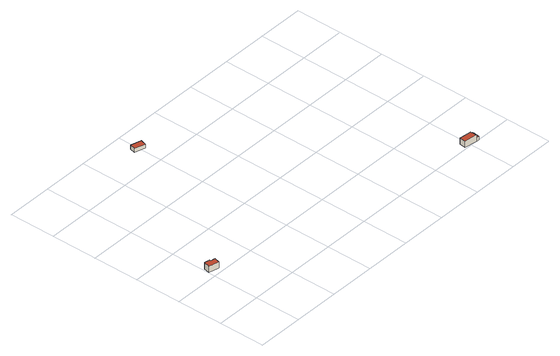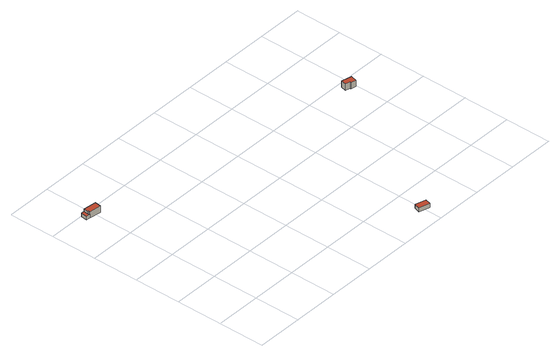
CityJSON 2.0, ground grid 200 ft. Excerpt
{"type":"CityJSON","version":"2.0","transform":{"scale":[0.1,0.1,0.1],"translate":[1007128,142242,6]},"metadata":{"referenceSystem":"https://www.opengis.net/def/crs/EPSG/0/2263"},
"CityObjects":{
"building1":{"type":"Building","attributes":{"name":"Bldg_1210018475","BIN":"4465564"},"geometry":[{"type":"MultiSurface","lod":"2","boundaries":[[[0,1,2,3,4,5]],[[6,7,8,9,10,11]],[[3,2,11,10]],[[4,3,10,9]],[[5,4,9,8]],[[0,5,8,7]],[[1,0,7,6]],[[2,1,6,11]]],"semantics":{"surfaces":[{"type":"RoofSurface","BIN":"4465564"},{"type":"GroundSurface"},{"type":"WallSurface"}],"values":[0,1,2,2,2,2,2,2]}}]},
"building2":{"type":"Building","attributes":{"name":"Bldg_1210005293","BIN":"4465936"},"geometry":[{"type":"MultiSurface","lod":"2","boundaries":[[[12,13,14,15]],[[16,17,18,19]],[[12,15,19,18]],[[13,12,18,17]],[[14,13,17,16]],[[15,14,16,19]]],"semantics":{"surfaces":[{"type":"RoofSurface","BIN":"4465936"},{"type":"GroundSurface"},{"type":"WallSurface"}],"values":[0,1,2,2,2,2]}}]},
"building3":{"type":"Building","attributes":{"name":"Bldg_1210004610","BIN":"4466678"},"geometry":[{"type":"MultiSurface","lod":"2","boundaries":[[[20,21,22,23,24,25]],[[26,27,28,29,30,31]],[[32,33,34,35,36,37]],[[20,25,37,36]],[[26,31,36,35]],[[27,26,35,34]],[[28,27,34,33]],[[24,23,33,32]],[[25,24,32,37]],[[20,31,30,21]],[[21,30,29,22]],[[22,29,28,23]]],"semantics":{"surfaces":[{"type":"RoofSurface","BIN":"4466678"},{"type":"GroundSurface"},{"type":"WallSurface"}],"values":[0,0,1,2,2,2,2,2,2,2,2,2]}}]}
},
"vertices":[
[76,2555,318],[9,2288,318],[446,2178,318],[503,2408,318],[294,2460,318],[304,2498,318],[9,2288,32],[76,2555,32],[304,2498,32],[294,2460,32],[503,2408,32],[446,2178,32],
[3789,9267,186],[3718,9014,186],[4179,8886,186],[4249,9139,186],[4179,8886,10],[3718,9014,10],[3789,9267,10],[4249,9139,10],
[12306,293,168],[12298,231,168],[12327,227,168],[12300,20,168],[12419,4,168],[12454,274,168],[11785,361,285],[11750,91,285],[12300,20,285],[12327,227,285],[12298,231,285],[12306,293,285],[12419,4,4],[12300,20,4],[11750,91,4],[11785,361,4],[12306,293,4],[12454,274,4]
]}
